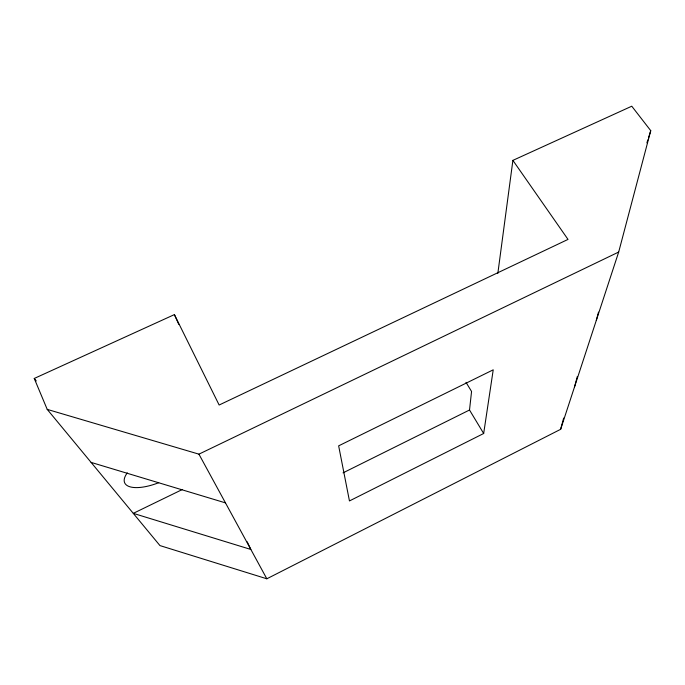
<?xml version="1.0" encoding="UTF-8"?>
<svg xmlns="http://www.w3.org/2000/svg" width="685" height="685" viewBox="0 0 685 685"><rect width="100%" height="100%" fill="white"/><g stroke="black" fill="none" stroke-linecap="round" stroke-linejoin="round"><path stroke-width="1.03" d="M483.67 433.494L493.226 369.823L338.647 445.849L349.453 500.94L483.67 433.494L469.516 410.007L471.563 391.469L466.005 382.333M497.832 273.418L512.894 160.376L631.767 106.209L650.75 130.672L618.683 252.046L560.638 429.307L266.833 578.791L159.956 545.585L47.214 409.382L34.25 378.462L174.392 314.603L219.14 405.023L568.011 239.416L512.894 160.376M596.301 320.392L598.502 312.129M560.638 429.307L563.661 418.055M574.535 386.871L577.301 376.544M646.888 142.848L647.856 139.8M648.498 137.779L650.75 130.672M343.048 472.856L469.516 410.007M182.099 489.629L133.284 513.356L250.847 549.456L247.182 541.792M47.214 409.382L198.924 454.155L618.683 252.046M91.096 462.401L225.468 502.876M34.25 378.462L36.254 380.963M198.924 454.155L266.833 578.791M174.392 314.603L178.776 324.339M158.723 482.702A35.534 13.94 -24.2 0 1 127.299 472.864"/></g></svg>
